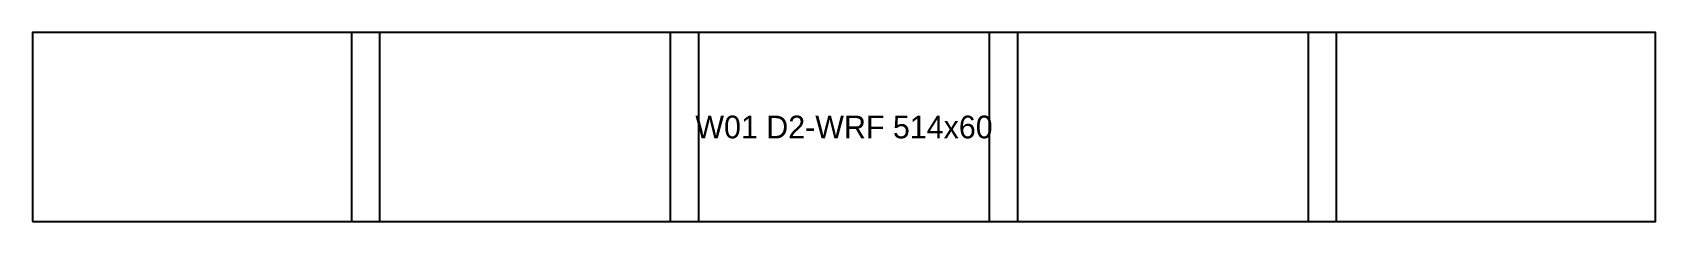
# Model space of a CAD drawing. Extents: x 0 to 514, y 0 to 60.
import ezdxf
from ezdxf.enums import TextEntityAlignment as Align

# ---------------------------------------------------------------- set-up
doc = ezdxf.new("R2010")
doc.units = 0
for name, color, linetype in [('OUTLINE', 7, 'CONTINUOUS'), ('UNIT_NUMBER', 94, 'CONTINUOUS'), ('WATCH_DIVIDER_SLOT', 7, 'CONTINUOUS')]:
    doc.layers.add(name, color=color, linetype=linetype)

msp = doc.modelspace()

# ---------------------------------------------------------------- linework, layer by layer
at = {"layer": 'OUTLINE'}
msp.add_lwpolyline([(0, 0), (514, 0), (514, 60), (0, 60)], close=True, dxfattribs=at)
at = {"layer": 'WATCH_DIVIDER_SLOT'}
for points in [[(101, 0), (110, 0), (110, 60), (101, 60)], [(202, 0), (211, 0), (211, 60), (202, 60)], [(303, 0), (312, 0), (312, 60), (303, 60)], [(404, 0), (413, 0), (413, 60), (404, 60)]]:
    msp.add_lwpolyline(points, close=True, dxfattribs=at)

# ---------------------------------------------------------------- texts
at = {"layer": 'UNIT_NUMBER'}
msp.add_text('W01 D2-WRF 514x60', height=7.2, dxfattribs=at).set_placement((257, 30), align=Align.MIDDLE_CENTER)

doc.saveas('drawing.dxf')
